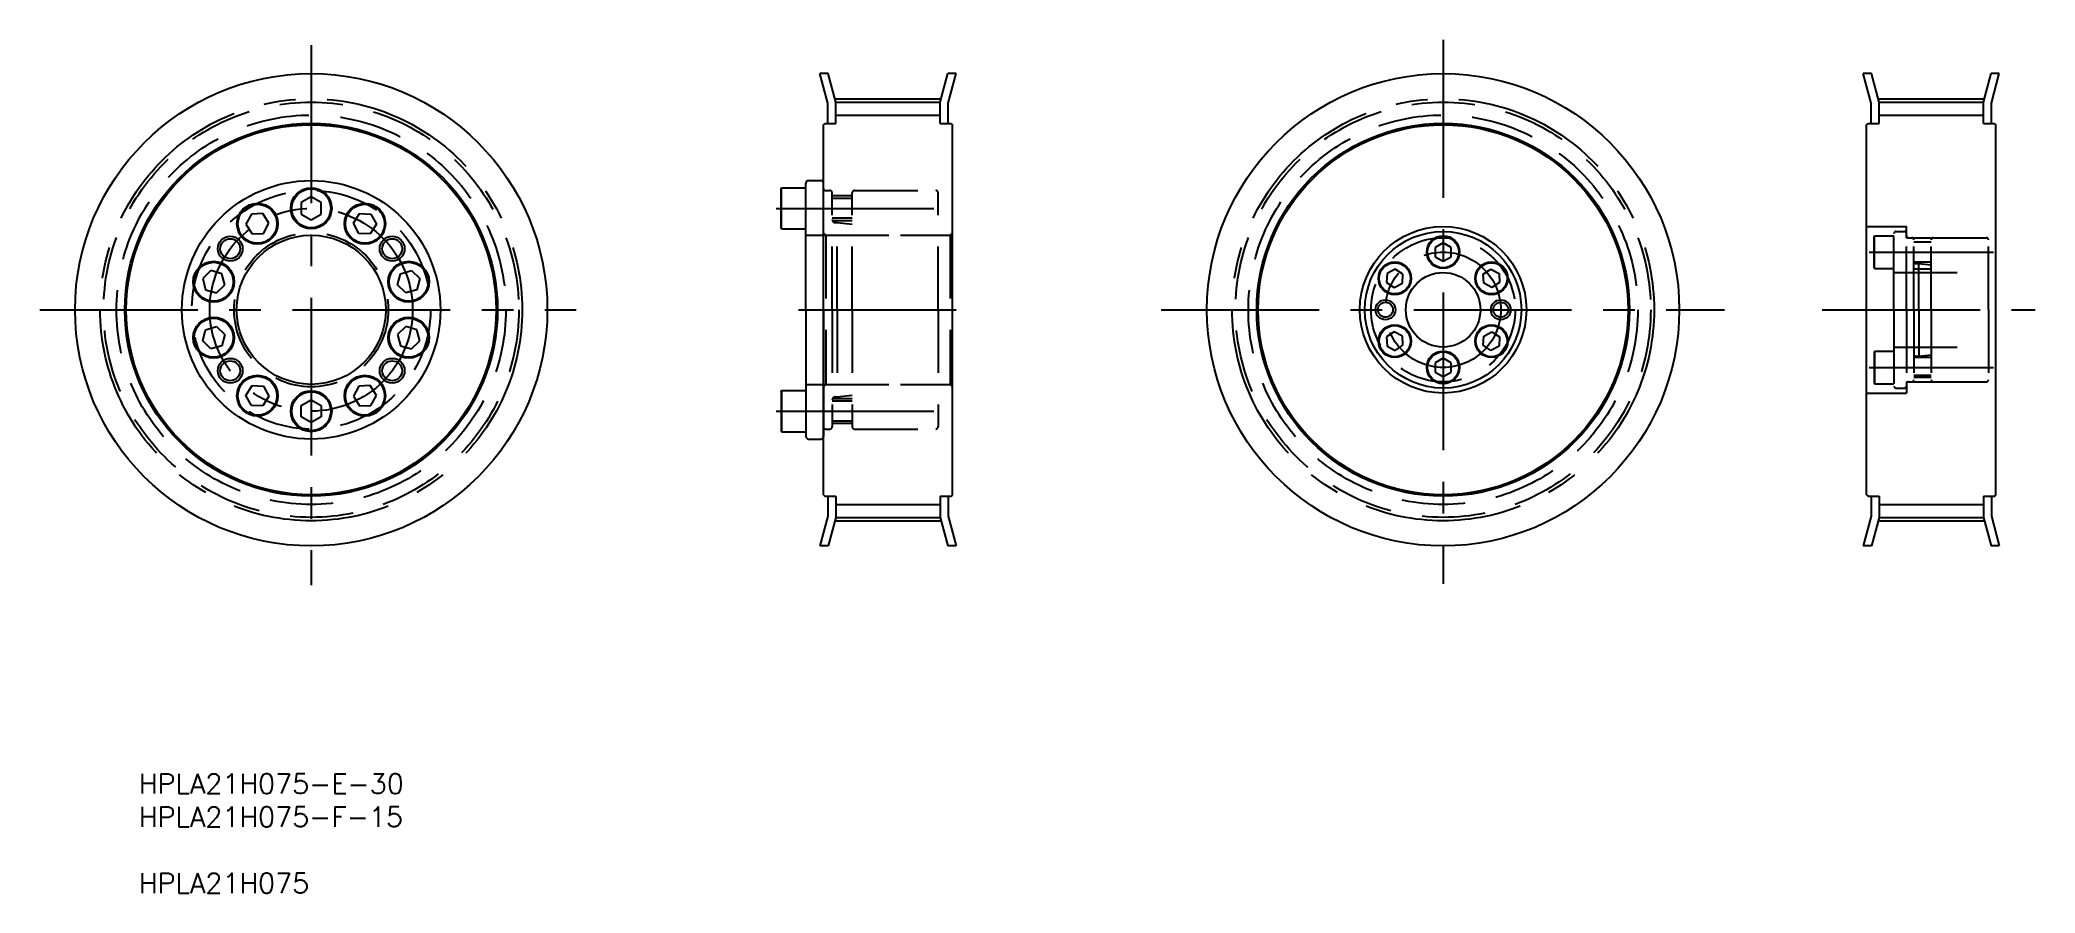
# Model space of a CAD drawing. Extents: x -5 to 397, y -15 to 156.
import ezdxf

# ---------------------------------------------------------------- set-up
doc = ezdxf.new("R2010")
doc.units = 0
doc.linetypes.add('CENTER', pattern=[50.8, 31.75, -6.35, 6.35, -6.35])
doc.linetypes.add('DASHED', pattern=[19.05, 12.7, -6.35])
doc.layers.get('0').update_dxf_attribs({"linetype": 'CONTINUOUS'})
doc.layers.add('CENTER', color=1, linetype='CENTER')
doc.styles.add('MISUMI', font='txt.shx')

# ---------------------------------------------------------------- blocks, each defined once
blk = doc.blocks.new('*U6')
at = {"color": 7, "linetype": 'CONTINUOUS', "style": 'MISUMI'}
for s, p in [('HPLA21H075-E-30', (15.05, 4.8)), ('HPLA21H075-F-15', (15.05, -1.87)), ('HPLA21H075', (15.05, -15.2))]:
    blk.add_text(s, height=4, dxfattribs=at).set_placement(p)

msp = doc.modelspace()

# ---------------------------------------------------------------- linework, layer by layer
at = {"color": 7, "linetype": 'CONTINUOUS'}
for p, q in [((153.66, 143.69), (152.06, 149.64)), ((153.72, 149.64), (152.06, 149.64)), ((155.26, 143.9), (153.72, 149.64)), ((176.26, 143.9), (177.79, 149.64)), ((179.45, 149.64), (177.79, 149.64)), ((177.86, 143.69), (179.45, 149.64)), ((363.54, 143.69), (361.94, 149.64)), ((363.6, 149.64), (361.94, 149.64)), ((365.14, 143.9), (363.6, 149.64)), ((386.14, 143.9), (387.67, 149.64)), ((389.33, 149.64), (387.67, 149.64)), ((387.74, 143.69), (389.33, 149.64)), ((153.66, 139.64), (153.66, 143.69)), ((155.26, 143.9), (176.26, 143.9)), ((155.26, 139.64), (155.26, 143.9)), ((176.26, 139.64), (176.26, 143.9)), ((177.86, 139.64), (177.86, 143.69)), ((363.54, 139.64), (363.54, 143.69)), ((365.14, 143.9), (386.14, 143.9)), ((365.14, 139.64), (365.14, 143.9)), ((386.14, 139.64), (386.14, 143.9)), ((387.74, 139.64), (387.74, 143.69)), ((152.76, 139.34), (153.06, 139.64)), ((152.76, 64.94), (152.76, 139.34)), ((153.06, 139.64), (155.26, 139.64)), ((176.26, 139.64), (178.46, 139.64)), ((178.46, 139.64), (178.76, 139.34)), ((178.76, 64.94), (178.76, 139.34)), ((362.64, 139.34), (362.94, 139.64)), ((362.64, 64.94), (362.64, 139.34)), ((362.94, 139.64), (365.14, 139.64)), ((386.14, 139.64), (388.34, 139.64)), ((388.34, 139.64), (388.64, 139.34)), ((388.64, 64.94), (388.64, 139.34)), ((49.73, 124.85), (47.73, 123.7)), ((51.73, 123.7), (49.73, 124.85)), ((144.26, 126.47), (144.37, 126.67)), ((144.26, 118.62), (144.26, 126.47)), ((144.37, 118.42), (144.37, 126.67)), ((144.37, 126.67), (149.26, 126.67)), ((149.26, 102.14), (149.26, 127.64)), ((149.26, 118.42), (149.26, 126.67)), ((149.26, 120.04), (149.26, 125.04)), ((149.76, 128.14), (152.26, 128.14)), ((152.76, 102.14), (152.76, 127.64)), ((37.69, 121.4), (36.61, 119.36)), ((40, 121.48), (37.69, 121.4)), ((41.23, 119.53), (40, 121.48)), ((47.73, 123.7), (47.73, 121.39)), ((47.73, 121.39), (49.73, 120.24)), ((49.73, 120.24), (51.73, 121.39)), ((51.73, 121.39), (51.73, 123.7)), ((58.23, 119.53), (59.45, 121.48)), ((59.45, 121.48), (61.76, 121.4)), ((61.76, 121.4), (62.85, 119.36)), ((36.61, 119.36), (37.83, 117.41)), ((37.83, 117.41), (40.14, 117.49)), ((40.14, 117.49), (41.23, 119.53)), ((59.31, 117.49), (58.23, 119.53)), ((61.62, 117.41), (59.31, 117.49)), ((62.85, 119.36), (61.62, 117.41)), ((144.26, 118.62), (144.37, 118.42)), ((144.37, 118.42), (149.26, 118.42)), ((149.26, 114.89), (149.26, 114.89)), ((277.44, 115.59), (275.84, 114.67)), ((275.84, 114.67), (275.84, 112.82)), ((275.84, 112.82), (277.44, 111.9)), ((279.04, 114.67), (277.44, 115.59)), ((277.44, 111.9), (279.04, 112.82)), ((278.24, 115.13), (278.24, 115.13)), ((278.64, 114.9), (278.64, 114.9)), ((279.04, 112.82), (279.04, 114.67)), ((29.56, 110.01), (27.9, 108.4)), ((27.9, 108.4), (28.46, 106.16)), ((31.78, 109.37), (29.56, 110.01)), ((32.34, 107.13), (31.78, 109.37)), ((67.12, 107.13), (67.68, 109.37)), ((67.68, 109.37), (69.9, 110.01)), ((69.9, 110.01), (71.56, 108.4)), ((71.56, 108.4), (71, 106.16)), ((149.26, 108.52), (149.26, 108.52)), ((266.16, 109.47), (266.06, 107.62)), ((267.81, 110.31), (266.16, 109.47)), ((269.36, 109.3), (267.81, 110.31)), ((269.26, 107.46), (269.36, 109.3)), ((285.52, 109.3), (287.07, 110.31)), ((285.62, 107.46), (285.52, 109.3)), ((287.07, 110.31), (288.72, 109.47)), ((288.72, 109.47), (288.81, 107.62)), ((28.46, 106.16), (30.68, 105.53)), ((30.68, 105.53), (32.34, 107.13)), ((68.78, 105.53), (67.12, 107.13)), ((71, 106.16), (68.78, 105.53)), ((266.06, 107.62), (267.61, 106.62)), ((267.61, 106.62), (269.26, 107.46)), ((287.26, 106.62), (285.62, 107.46)), ((288.81, 107.62), (287.26, 106.62)), ((149.26, 102.14), (149.26, 76.64)), ((152.76, 102.14), (152.76, 76.64)), ((27.9, 95.88), (28.46, 98.13)), ((28.46, 98.13), (30.68, 98.76)), ((30.68, 98.76), (32.34, 97.16)), ((32.34, 97.16), (31.78, 94.92)), ((68.78, 98.76), (67.12, 97.16)), ((67.12, 97.16), (67.68, 94.92)), ((71, 98.13), (68.78, 98.76)), ((71.56, 95.88), (71, 98.13)), ((267.61, 97.67), (266.06, 96.67)), ((266.06, 96.67), (266.16, 94.82)), ((269.26, 96.83), (267.61, 97.67)), ((269.36, 94.99), (269.26, 96.83)), ((285.52, 94.99), (285.62, 96.83)), ((285.62, 96.83), (287.26, 97.67)), ((287.26, 97.67), (288.81, 96.67)), ((288.81, 96.67), (288.72, 94.82)), ((29.56, 94.28), (27.9, 95.88)), ((31.78, 94.92), (29.56, 94.28)), ((67.68, 94.92), (69.9, 94.28)), ((69.9, 94.28), (71.56, 95.88)), ((266.16, 94.82), (267.81, 93.98)), ((267.81, 93.98), (269.36, 94.99)), ((277.44, 92.39), (275.84, 91.47)), ((279.04, 91.47), (277.44, 92.39)), ((287.07, 93.98), (285.52, 94.99)), ((288.72, 94.82), (287.07, 93.98)), ((275.84, 91.47), (275.84, 89.62)), ((275.84, 89.62), (277.44, 88.7)), ((277.44, 88.7), (279.04, 89.62)), ((279.04, 89.62), (279.04, 91.47)), ((36.61, 84.92), (37.83, 86.88)), ((37.69, 82.89), (36.61, 84.92)), ((37.83, 86.88), (40.14, 86.8)), ((41.23, 84.76), (40, 82.81)), ((40.14, 86.8), (41.23, 84.76)), ((59.31, 86.8), (58.23, 84.76)), ((58.23, 84.76), (59.45, 82.81)), ((61.62, 86.88), (59.31, 86.8)), ((62.85, 84.92), (61.62, 86.88)), ((61.76, 82.89), (62.85, 84.92)), ((144.26, 85.67), (144.37, 85.87)), ((144.26, 85.67), (144.26, 77.82)), ((144.37, 85.87), (144.37, 77.62)), ((144.37, 85.87), (149.26, 85.87)), ((149.26, 85.87), (149.26, 77.62)), ((40, 82.81), (37.69, 82.89)), ((47.73, 82.9), (49.73, 84.05)), ((47.73, 80.59), (47.73, 82.9)), ((49.73, 79.44), (47.73, 80.59)), ((49.73, 84.05), (51.73, 82.9)), ((51.73, 80.59), (49.73, 79.44)), ((51.73, 82.9), (51.73, 80.59)), ((59.45, 82.81), (61.76, 82.89)), ((149.26, 84.24), (149.26, 79.24)), ((144.26, 77.82), (144.37, 77.62)), ((144.37, 77.62), (149.26, 77.62)), ((149.76, 76.14), (152.26, 76.14)), ((152.76, 64.94), (153.06, 64.64)), ((153.06, 64.64), (155.26, 64.64)), ((153.66, 64.64), (153.66, 60.6)), ((155.26, 64.64), (155.26, 60.38)), ((176.26, 64.64), (178.46, 64.64)), ((176.26, 64.64), (176.26, 60.38)), ((177.86, 64.65), (177.86, 60.6)), ((178.46, 64.65), (178.76, 64.95)), ((178.46, 64.64), (178.76, 64.94)), ((362.64, 64.94), (362.94, 64.64)), ((362.94, 64.64), (365.14, 64.64)), ((363.54, 64.64), (363.54, 60.6)), ((365.14, 64.64), (365.14, 60.38)), ((386.14, 64.64), (388.34, 64.64)), ((386.14, 64.64), (386.14, 60.38)), ((387.74, 64.65), (387.74, 60.6)), ((388.34, 64.65), (388.64, 64.95)), ((388.34, 64.64), (388.64, 64.94)), ((153.66, 60.6), (152.06, 54.64)), ((155.26, 60.38), (153.72, 54.64)), ((155.26, 62.97), (176.26, 62.97)), ((155.26, 60.38), (176.26, 60.38)), ((155.26, 60.38), (176.26, 60.38)), ((176.26, 60.38), (177.79, 54.64)), ((177.86, 60.6), (179.45, 54.64)), ((363.54, 60.6), (361.94, 54.64)), ((365.14, 60.38), (363.6, 54.64)), ((365.14, 62.97), (386.14, 62.97)), ((365.14, 60.38), (386.14, 60.38)), ((365.14, 60.38), (386.14, 60.38)), ((386.14, 60.38), (387.67, 54.64)), ((387.74, 60.6), (389.33, 54.64)), ((153.72, 54.64), (152.06, 54.64)), ((179.45, 54.64), (177.79, 54.64)), ((363.6, 54.64), (361.94, 54.64)), ((389.33, 54.64), (387.67, 54.64))]:
    msp.add_line(p, q, dxfattribs=at)
at = {"color": 3, "linetype": 'CONTINUOUS'}
for p, q in [((155.26, 141.31), (176.26, 141.31)), ((365.14, 141.31), (386.14, 141.31)), ((155.26, 62.97), (176.26, 62.97)), ((365.14, 62.97), (386.14, 62.97))]:
    msp.add_line(p, q, dxfattribs=at)
at = {"color": 3, "linetype": 'DASHED'}
for p, q in [((153.17, 126.14), (154.06, 126.14)), ((154.56, 102.14), (154.56, 125.64)), ((158.56, 125.04), (154.56, 125.04)), ((158.56, 124.54), (154.56, 124.54)), ((158.56, 102.14), (158.56, 125.64)), ((159.06, 126.14), (175.36, 126.14)), ((175.86, 102.14), (175.86, 125.64)), ((158.56, 120.54), (154.56, 120.54)), ((149.26, 117.14), (175.86, 117.14)), ((152.76, 117.64), (153.26, 117.14)), ((153.26, 117.14), (178.26, 117.14)), ((153.26, 117.14), (153.26, 87.14)), ((158.56, 120.04), (154.56, 120.04)), ((155.16, 119.67), (155.56, 119.67)), ((155.56, 102.14), (155.56, 119.67)), ((155.56, 119.67), (158.56, 119.33)), ((178.76, 117.64), (178.26, 117.14)), ((178.26, 117.14), (178.26, 87.14)), ((362.64, 118.89), (370.64, 118.89)), ((364.14, 116.88), (364.23, 117.04)), ((364.14, 110.61), (364.14, 116.88)), ((364.23, 110.44), (364.23, 117.04)), ((364.23, 117.04), (368.14, 117.04)), ((368.14, 102.14), (368.14, 117.49)), ((368.14, 110.44), (368.14, 117.04)), ((368.54, 117.89), (370.24, 117.89)), ((370.64, 116.64), (370.64, 118.89)), ((370.64, 102.14), (370.64, 117.49)), ((370.64, 116.64), (388.64, 116.64)), ((371.05, 116.64), (371.74, 116.64)), ((376.04, 116.64), (386.74, 116.64)), ((368.14, 111.74), (368.14, 115.74)), ((372.14, 102.14), (372.14, 116.24)), ((375.64, 115.74), (372.14, 115.74)), ((375.64, 102.14), (375.64, 116.24)), ((387.14, 102.14), (387.14, 116.24)), ((364.14, 110.61), (364.23, 110.44)), ((364.23, 110.44), (368.14, 110.44)), ((368.14, 109.64), (387.14, 109.64)), ((375.64, 110.34), (372.14, 110.34)), ((375.64, 111.74), (372.15, 111.74)), ((372.55, 111.44), (373.14, 111.44)), ((373.14, 111.44), (375.64, 111.19)), ((373.14, 102.14), (373.14, 111.44)), ((154.56, 102.14), (154.56, 78.64)), ((155.56, 102.14), (155.56, 84.62)), ((158.56, 102.14), (158.56, 78.64)), ((175.86, 102.14), (175.86, 78.64)), ((368.14, 102.14), (368.14, 86.79)), ((370.64, 102.14), (370.64, 86.79)), ((372.14, 102.14), (372.14, 88.04)), ((373.14, 102.14), (373.14, 92.84)), ((375.64, 102.14), (375.64, 88.04)), ((387.14, 102.14), (387.14, 88.04)), ((364.14, 93.68), (364.14, 87.41)), ((364.23, 93.84), (368.14, 93.84)), ((364.23, 93.84), (364.23, 87.24)), ((368.14, 94.64), (387.14, 94.64)), ((368.14, 93.84), (368.14, 87.24)), ((368.14, 92.54), (368.14, 88.54)), ((375.64, 92.54), (372.15, 92.54)), ((372.55, 92.84), (373.14, 92.84)), ((373.14, 92.84), (375.64, 93.09)), ((375.64, 88.94), (372.14, 88.94)), ((375.64, 88.54), (372.14, 88.54)), ((149.26, 87.14), (175.86, 87.14)), ((152.76, 86.64), (153.26, 87.14)), ((153.26, 87.14), (178.26, 87.14)), ((155.16, 84.62), (155.56, 84.62)), ((155.56, 84.62), (158.56, 84.96)), ((178.76, 86.64), (178.26, 87.14)), ((362.64, 85.39), (370.64, 85.39)), ((364.14, 87.41), (364.23, 87.24)), ((364.23, 87.24), (368.14, 87.24)), ((368.54, 86.39), (370.24, 86.39)), ((370.64, 87.64), (370.64, 85.39)), ((370.64, 87.64), (388.64, 87.64)), ((371.05, 87.64), (371.74, 87.64)), ((376.04, 87.64), (386.74, 87.64)), ((158.56, 84.24), (154.56, 84.24)), ((158.56, 83.74), (154.56, 83.74)), ((153.17, 78.14), (154.06, 78.14)), ((158.56, 79.74), (154.56, 79.74)), ((158.56, 79.24), (154.56, 79.24)), ((159.06, 78.14), (175.36, 78.14))]:
    msp.add_line(p, q, dxfattribs=at)
at = {"color": 7, "linetype": 'CONTINUOUS'}
for centre, radius in [((49.73, 102.14), 47.5), ((277.44, 102.14), 47.5), ((49.73, 102.14), 37.5), ((49.73, 102.14), 37.2), ((277.44, 102.14), 37.5), ((277.44, 102.14), 37.2), ((49.73, 102.14), 26), ((49.73, 122.54), 4.12), ((49.73, 122.54), 3.92), ((38.92, 119.44), 4.12), ((38.92, 119.44), 3.92), ((60.54, 119.44), 4.12), ((60.54, 119.44), 3.92), ((33.44, 114.42), 2), ((49.73, 102.14), 15), ((66.02, 114.42), 2), ((277.44, 102.14), 16.75), ((277.44, 102.14), 15.75), ((277.44, 113.74), 3.3), ((277.44, 113.74), 3.14), ((30.12, 107.77), 4.12), ((30.12, 107.77), 3.92), ((69.34, 107.77), 4.12), ((69.34, 107.77), 3.92), ((267.71, 108.46), 3.3), ((267.71, 108.46), 3.14), ((277.44, 102.14), 7.5), ((287.17, 108.46), 3.3), ((287.17, 108.46), 3.14), ((30.12, 96.52), 4.12), ((30.12, 96.52), 3.92), ((69.34, 96.52), 4.12), ((69.34, 96.52), 3.92), ((265.84, 102.14), 2), ((265.84, 102.14), 1.5), ((289.04, 102.14), 2), ((289.04, 102.14), 1.5), ((267.71, 95.83), 3.3), ((267.71, 95.83), 3.14), ((287.17, 95.83), 3.3), ((287.17, 95.83), 3.14), ((277.44, 90.54), 3.3), ((277.44, 90.54), 3.14), ((33.44, 89.87), 2), ((38.92, 84.84), 4.12), ((38.92, 84.84), 3.92), ((60.54, 84.84), 4.12), ((60.54, 84.84), 3.92), ((66.02, 89.87), 2), ((49.73, 81.74), 4.12), ((49.73, 81.74), 3.92)]:
    msp.add_circle(centre, radius, dxfattribs=at)
at = {"color": 3, "linetype": 'DASHED'}
for centre, radius in [((49.73, 102.14), 41.76), ((49.73, 102.14), 39.17), ((277.44, 102.14), 41.76), ((277.44, 102.14), 39.17), ((49.73, 102.14), 24), ((49.73, 102.14), 15.5), ((277.44, 102.14), 14.5)]:
    msp.add_circle(centre, radius, dxfattribs=at)
at = {"color": 3}
for centre in [(33.44, 114.42), (66.02, 114.42), (33.44, 89.87), (66.02, 89.87)]:
    msp.add_circle(centre, 2.5, dxfattribs=at)
at = {"color": 7, "linetype": 'CONTINUOUS'}
for centre, start, end in [((149.76, 127.64), 90, 180.0009), ((152.26, 127.64), 0, 90), ((149.76, 76.64), 179.9991, 270), ((152.26, 76.64), 270, 0)]:
    msp.add_arc(centre, 0.5, start, end, dxfattribs=at)
at = {"color": 3, "linetype": 'DASHED'}
for centre, radius, start, end in [((153.17, 126.55), 0.41, 180, 270), ((154.06, 125.64), 0.5, 0, 90), ((159.06, 125.64), 0.5, 90, 180), ((175.36, 125.64), 0.5, 0, 90), ((155.16, 120.27), 0.6, 180, 270), ((368.54, 117.49), 0.4, 90, 180), ((370.24, 117.49), 0.4, 0, 90), ((371.05, 117.05), 0.41, 180, 270), ((371.74, 116.24), 0.4, 0, 90), ((376.04, 116.24), 0.4, 90, 180), ((386.74, 116.24), 0.4, 0, 90), ((372.55, 111.85), 0.41, 180, 270), ((372.55, 92.43), 0.41, 90, 180), ((155.16, 84.02), 0.6, 90, 180), ((368.54, 86.79), 0.4, 180, 270), ((370.24, 86.79), 0.4, 270, 0), ((371.05, 87.23), 0.41, 90, 180), ((371.74, 88.04), 0.4, 270, 0), ((376.04, 88.04), 0.4, 180, 270), ((386.74, 88.04), 0.4, 270, 0), ((153.17, 77.73), 0.41, 90, 180), ((154.06, 78.64), 0.5, 270, 0), ((159.06, 78.64), 0.5, 180, 270), ((175.36, 78.64), 0.5, 270, 0)]:
    msp.add_arc(centre, radius, start, end, dxfattribs=at)
at = {"layer": 'CENTER', "color": 1, "linetype": 'CENTER'}
for p, q in [((49.73, 155.35), (49.73, 46.72)), ((277.44, 156.43), (277.44, 47.01)), ((155.07, 144.59), (176.44, 144.59)), ((364.95, 144.59), (386.32, 144.59)), ((143.26, 122.54), (176.86, 122.54)), ((363.14, 113.74), (388.14, 113.74)), ((-4.85, 102.14), (103.04, 102.14)), ((147.76, 102.14), (183.76, 102.14)), ((220.73, 102.14), (334.05, 102.14)), ((353.7, 102.14), (396.53, 102.14)), ((363.14, 90.54), (388.14, 90.54)), ((143.26, 81.74), (176.86, 81.74)), ((155.07, 59.7), (176.44, 59.7)), ((155.07, 59.7), (176.44, 59.7)), ((364.95, 59.7), (386.32, 59.7)), ((364.95, 59.7), (386.32, 59.7))]:
    msp.add_line(p, q, dxfattribs=at)
for centre, radius in [((49.73, 102.14), 42.44), ((277.44, 102.14), 42.44), ((49.73, 102.14), 20.4), ((277.44, 102.14), 11.6)]:
    msp.add_circle(centre, radius, dxfattribs=at)

# ---------------------------------------------------------------- block references
at = {"color": 7, "linetype": 'CONTINUOUS'}
msp.add_blockref('*U6', (0, 0), dxfattribs=at)

doc.saveas('drawing.dxf')
